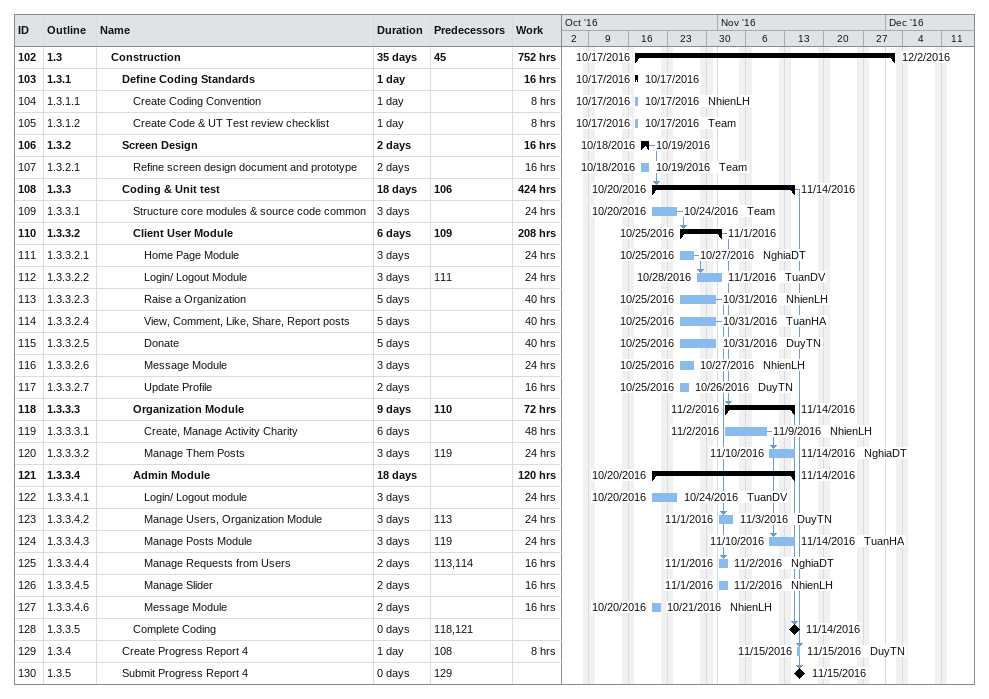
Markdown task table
| ID | WBS | Task | Duration | Start | Finish | Predecessors | Resources | Work (h) |
|---|---|---|---|---|---|---|---|---|
| 102 | 1.3 | **Construction** | 35d | 2016-10-17 | 2016-12-02 | 45 |  | 752 |
| 103 | 1.3.1 | **Define Coding Standards** | 1d | 2016-10-17 | 2016-10-17 |  |  | 16 |
| 104 | 1.3.1.1 | Create Coding Convention | 1d | 2016-10-17 | 2016-10-17 |  | NhienLH | 8 |
| 105 | 1.3.1.2 | Create Code & UT Test review checklist | 1d | 2016-10-17 | 2016-10-17 |  | Team | 8 |
| 106 | 1.3.2 | **Screen Design** | 2d | 2016-10-18 | 2016-10-19 |  |  | 16 |
| 107 | 1.3.2.1 | Refine screen design document and prototype | 2d | 2016-10-18 | 2016-10-19 |  | Team | 16 |
| 108 | 1.3.3 | **Coding & Unit test** | 18d | 2016-10-20 | 2016-11-14 | 106 |  | 424 |
| 109 | 1.3.3.1 | Structure core modules & source code common | 3d | 2016-10-20 | 2016-10-24 |  | Team | 24 |
| 110 | 1.3.3.2 | **Client User Module** | 6d | 2016-10-25 | 2016-11-01 | 109 |  | 208 |
| 111 | 1.3.3.2.1 | Home Page Module | 3d | 2016-10-25 | 2016-10-27 |  | NghiaDT | 24 |
| 112 | 1.3.3.2.2 | Login/ Logout Module | 3d | 2016-10-28 | 2016-11-01 | 111 | TuanDV | 24 |
| 113 | 1.3.3.2.3 | Raise a Organization | 5d | 2016-10-25 | 2016-10-31 |  | NhienLH | 40 |
| 114 | 1.3.3.2.4 | View, Comment, Like, Share, Report posts | 5d | 2016-10-25 | 2016-10-31 |  | TuanHA | 40 |
| 115 | 1.3.3.2.5 | Donate | 5d | 2016-10-25 | 2016-10-31 |  | DuyTN | 40 |
| 116 | 1.3.3.2.6 | Message Module | 3d | 2016-10-25 | 2016-10-27 |  | NhienLH | 24 |
| 117 | 1.3.3.2.7 | Update Profile | 2d | 2016-10-25 | 2016-10-26 |  | DuyTN | 16 |
| 118 | 1.3.3.3 | **Organization Module** | 9d | 2016-11-02 | 2016-11-14 | 110 |  | 72 |
| 119 | 1.3.3.3.1 | Create, Manage Activity Charity | 6d | 2016-11-02 | 2016-11-09 |  | NhienLH | 48 |
| 120 | 1.3.3.3.2 | Manage Them Posts | 3d | 2016-11-10 | 2016-11-14 | 119 | NghiaDT | 24 |
| 121 | 1.3.3.4 | **Admin Module** | 18d | 2016-10-20 | 2016-11-14 |  |  | 120 |
| 122 | 1.3.3.4.1 | Login/ Logout module | 3d | 2016-10-20 | 2016-10-24 |  | TuanDV | 24 |
| 123 | 1.3.3.4.2 | Manage Users, Organization Module | 3d | 2016-11-01 | 2016-11-03 | 113 | DuyTN | 24 |
| 124 | 1.3.3.4.3 | Manage Posts Module | 3d | 2016-11-10 | 2016-11-14 | 119 | TuanHA | 24 |
| 125 | 1.3.3.4.4 | Manage Requests from Users | 2d | 2016-11-01 | 2016-11-02 | 113, 114 | NghiaDT | 16 |
| 126 | 1.3.3.4.5 | Manage Slider | 2d | 2016-11-01 | 2016-11-02 |  | NhienLH | 16 |
| 127 | 1.3.3.4.6 | Message Module | 2d | 2016-10-20 | 2016-10-21 |  | NhienLH | 16 |
| 128 | 1.3.3.5 | Complete Coding | 0d | 2016-11-14 | 2016-11-14 | 118, 121 |  |  |
| 129 | 1.3.4 | Create Progress Report 4 | 1d | 2016-11-15 | 2016-11-15 | 108 | DuyTN | 8 |
| 130 | 1.3.5 | Submit Progress Report 4 | 0d | 2016-11-15 | 2016-11-15 | 129 |  |  |
